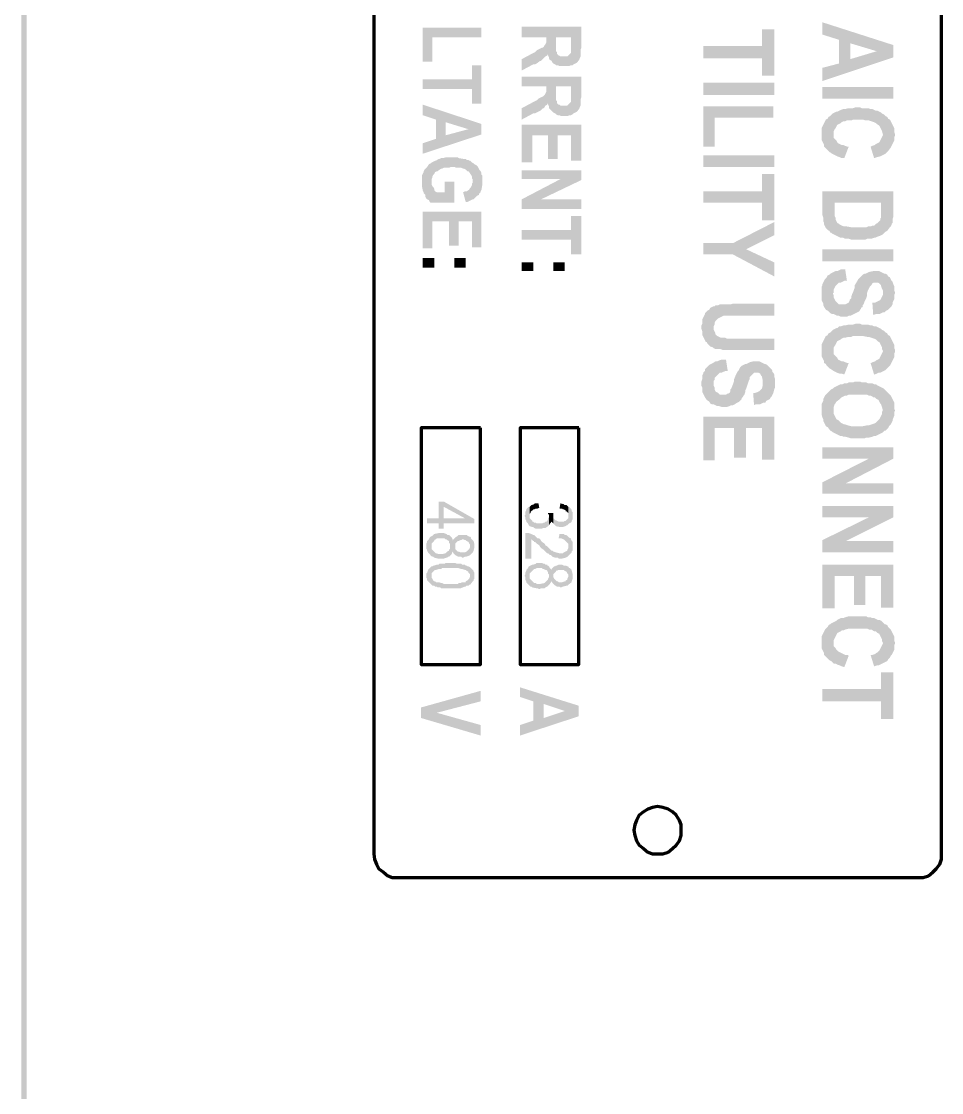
# Model space of a CAD drawing. Header units: inches. Extents: x -186 to 186, y -282 to 282.
# Drawn here: x -186.11 to -147.22, y -152.61 to -107.33 of the extents above; entities that cross this region are included whole.
import ezdxf

# ---------------------------------------------------------------- set-up
doc = ezdxf.new("R2010")
doc.units = ezdxf.units.IN
doc.header["$MEASUREMENT"] = 0
doc.layers.add('H', color=7, linetype='CONTINUOUS', lineweight=100)
doc.layers.add('P', color=250, linetype='CONTINUOUS', lineweight=100)

msp = doc.modelspace()

# ---------------------------------------------------------------- hatches: boundary and pattern name
at = {"layer": 'H', "linetype": 'Continuous'}
for points in [[(-185.889, 281.889), (-186.111, 282.111), (-185.889, -281.889)], [(-186.111, 282.111), (-185.889, -281.889), (-186.111, -282.111)], [(-166.667, -108), (-166.667, -107.593), (-169.148, -107.593), (-169.148, -109.037), (-168.741, -109.037), (-168.741, -108)], [(-162.444, -108.444), (-162.444, -107.556), (-164.963, -107.556), (-164.963, -108), (-163.926, -108), (-163.926, -108.074), (-163.889, -108.778), (-163.852, -108.704), (-163.852, -108.778), (-163.815, -108.852), (-163.815, -108.889), (-163.778, -108.963), (-163.704, -109), (-163.667, -109.074), (-163.63, -109.111), (-163.556, -109.148), (-163.519, -108), (-162.889, -108), (-162.889, -109.185), (-162.815, -109.185), (-162.778, -109.148), (-162.704, -109.111), (-162.63, -109.074), (-162.519, -108.926), (-162.519, -108.889), (-162.481, -108.815), (-162.481, -108.704), (-162.481, -108.519)], [(-154.296, -109.63), (-154.296, -107.667), (-154.815, -107.667), (-154.815, -108.37), (-157.296, -108.37), (-157.296, -108.889), (-154.815, -108.889), (-154.815, -109.63)], [(-149.259, -108.852), (-149.259, -108.333), (-152.259, -107.37), (-152.259, -107.889), (-151.556, -108.111), (-151.556, -109.111), (-151.074, -108.259), (-149.963, -108.593)], [(-163.889, -108.778), (-163.926, -108.074), (-163.926, -108.148), (-163.926, -108.222), (-163.963, -108.296), (-164, -108.333), (-164.037, -108.407), (-164.074, -108.444), (-164.111, -108.444), (-164.185, -108.481), (-164.259, -108.519), (-164.333, -108.556), (-164.407, -108.63), (-164.963, -108.926), (-164.963, -109.407), (-164.481, -109.148), (-164.407, -109.148), (-164.333, -109.111), (-164.185, -109), (-164.148, -109), (-164.111, -108.963), (-164.074, -108.926), (-164.037, -108.889), (-164, -108.852), (-163.963, -108.815)], [(-162.889, -109.185), (-162.889, -108.296), (-162.889, -108.481), (-162.889, -108.556), (-162.889, -108.63), (-162.889, -108.667), (-162.963, -108.741), (-163, -108.778), (-163.037, -108.815), (-163.111, -108.815), (-163.185, -108.815), (-163.259, -108.815), (-163.333, -108.815), (-163.37, -108.778), (-163.407, -108.778), (-163.481, -108.704), (-163.481, -108.667), (-163.481, -108.63), (-163.519, -108.593), (-163.519, -108.481), (-163.519, -108.37), (-163.519, -108), (-163.556, -109.148), (-163.519, -109.185), (-163.444, -109.185), (-163.37, -109.222), (-163.296, -109.222), (-163, -109.222), (-162.963, -109.222)], [(-149.259, -108.852), (-149.963, -108.593), (-151.074, -108.926), (-151.074, -108.259), (-151.556, -109.111), (-152.259, -109.296), (-152.259, -109.852)], [(-166.667, -110.815), (-166.667, -109.185), (-167.074, -109.185), (-167.074, -109.778), (-169.148, -109.778), (-169.148, -110.185), (-167.074, -110.185), (-167.074, -110.815)], [(-162.444, -110.519), (-162.444, -109.667), (-164.963, -109.667), (-164.963, -110.074), (-163.926, -110.074), (-163.926, -110.148), (-163.889, -110.852), (-163.852, -110.778), (-163.852, -110.852), (-163.815, -110.926), (-163.815, -111), (-163.704, -111.111), (-163.667, -111.148), (-163.63, -111.185), (-163.556, -111.222), (-163.519, -110.074), (-162.889, -110.074), (-162.889, -111.296), (-162.815, -111.259), (-162.778, -111.222), (-162.704, -111.185), (-162.63, -111.148), (-162.519, -111), (-162.519, -110.963), (-162.481, -110.889), (-162.481, -110.852), (-162.481, -110.778), (-162.481, -110.63)], [(-157.296, -110.444), (-154.296, -110.444), (-154.296, -109.926), (-157.296, -109.926)], [(-163.889, -110.852), (-163.926, -110.148), (-163.926, -110.222), (-163.926, -110.296), (-163.963, -110.37), (-164, -110.444), (-164.037, -110.481), (-164.074, -110.519), (-164.111, -110.519), (-164.185, -110.556), (-164.259, -110.593), (-164.333, -110.667), (-164.407, -110.704), (-164.963, -111), (-164.963, -111.481), (-164.481, -111.222), (-164.407, -111.222), (-164.333, -111.185), (-164.259, -111.148), (-164.185, -111.111), (-164.148, -111.074), (-164.111, -111.037), (-164.074, -111), (-164.037, -111), (-164, -110.963), (-163.963, -110.889)], [(-162.889, -111.296), (-162.889, -110.37), (-162.889, -110.556), (-162.889, -110.63), (-162.889, -110.704), (-162.889, -110.741), (-162.963, -110.815), (-163, -110.852), (-163.037, -110.889), (-163.111, -110.889), (-163.185, -110.889), (-163.259, -110.889), (-163.333, -110.889), (-163.37, -110.852), (-163.407, -110.852), (-163.481, -110.778), (-163.481, -110.741), (-163.481, -110.704), (-163.519, -110.667), (-163.519, -110.556), (-163.519, -110.481), (-163.519, -110.074), (-163.556, -111.222), (-163.519, -111.259), (-163.444, -111.296), (-163.37, -111.296), (-163.296, -111.333), (-163, -111.333), (-162.963, -111.296)], [(-152.259, -110.593), (-149.259, -110.593), (-149.259, -110.111), (-152.259, -110.111)], [(-166.667, -112.111), (-166.667, -111.667), (-169.148, -110.852), (-169.148, -111.296), (-168.593, -111.481), (-168.593, -112.296), (-168.185, -111.593), (-167.222, -111.889)], [(-154.333, -111.407), (-154.333, -110.926), (-157.296, -110.926), (-157.296, -112.63), (-156.815, -112.63), (-156.815, -111.407)], [(-151.148, -112.63), (-151.185, -112.63), (-151.296, -112.593), (-151.37, -112.556), (-151.444, -112.556), (-151.519, -112.519), (-151.593, -112.481), (-151.63, -112.444), (-151.667, -112.37), (-151.704, -112.333), (-151.778, -112.259), (-151.778, -112.185), (-151.778, -112.111), (-151.815, -111.222), (-151.889, -111.296), (-151.926, -111.333), (-152, -111.37), (-152.037, -111.444), (-152.111, -111.481), (-152.148, -111.556), (-152.185, -111.63), (-152.222, -111.704), (-152.259, -111.778), (-152.296, -111.852), (-152.296, -111.926), (-152.296, -112), (-152.296, -112.148), (-152.296, -112.222), (-152.296, -112.333), (-152.259, -112.407), (-152.222, -112.481), (-152.185, -112.556), (-152.185, -112.63), (-152.074, -112.741), (-152, -112.815), (-151.963, -112.852), (-151.889, -112.889), (-151.852, -112.926), (-151.778, -112.963), (-151.704, -113), (-151.63, -113.037), (-151.519, -113.074), (-151.444, -113.111), (-151.333, -113.111)], [(-149.667, -111.259), (-149.741, -111.222), (-149.778, -111.185), (-149.852, -111.148), (-149.926, -111.111), (-150, -111.111), (-150.074, -111.074), (-150.148, -111.037), (-150.222, -111.037), (-150.333, -111), (-150.407, -111), (-150.481, -111), (-150.593, -111), (-150.667, -110.963), (-150.852, -110.963), (-150.963, -111), (-151.037, -111), (-151.148, -111), (-151.296, -111.037), (-151.37, -111.037), (-151.481, -111.074), (-151.556, -111.111), (-151.63, -111.148), (-151.667, -111.148), (-151.741, -111.185), (-151.815, -111.222), (-151.778, -112.111), (-151.778, -112.037), (-151.778, -111.963), (-151.741, -111.889), (-151.704, -111.852), (-151.667, -111.778), (-151.63, -111.704), (-151.556, -111.667), (-151.481, -111.63), (-151.444, -111.593), (-151.37, -111.556), (-151.296, -111.556), (-151.222, -111.519), (-151.148, -111.519), (-151.037, -111.519), (-150.963, -111.481), (-150.556, -111.481), (-150.444, -111.519), (-150.37, -111.519), (-150.296, -111.519), (-150.185, -111.556), (-150.074, -111.593), (-150, -111.63), (-149.963, -111.667), (-149.852, -111.741), (-149.815, -111.815), (-149.778, -111.889), (-149.741, -111.963), (-149.704, -112.111)], [(-149.185, -112.148), (-149.185, -112.111), (-149.222, -112), (-149.222, -111.926), (-149.222, -111.852), (-149.259, -111.778), (-149.296, -111.704), (-149.333, -111.63), (-149.37, -111.556), (-149.407, -111.481), (-149.481, -111.444), (-149.519, -111.37), (-149.593, -111.333), (-149.63, -111.296), (-149.667, -111.259), (-149.704, -112.111), (-149.704, -112.148), (-149.741, -112.222), (-149.778, -112.296), (-149.815, -112.37), (-149.852, -112.444), (-149.926, -112.481), (-150, -112.519), (-150.037, -112.556), (-150.148, -112.593), (-150.222, -112.63), (-150.074, -113.111), (-149.963, -113.074), (-149.815, -113.037), (-149.741, -113), (-149.667, -112.963), (-149.593, -112.926), (-149.519, -112.852), (-149.481, -112.815), (-149.37, -112.667), (-149.333, -112.593), (-149.296, -112.519), (-149.259, -112.444), (-149.222, -112.37), (-149.222, -112.296), (-149.222, -112.222)], [(-166.667, -112.111), (-167.222, -111.889), (-168.185, -112.148), (-168.185, -111.593), (-168.593, -112.296), (-169.148, -112.481), (-169.148, -112.926)], [(-162.444, -113.222), (-162.444, -111.704), (-164.963, -111.704), (-164.963, -113.296), (-164.519, -113.296), (-164.519, -112.148), (-163.852, -112.148), (-163.852, -113.148), (-163.444, -113.148), (-163.444, -112.148), (-162.889, -112.148), (-162.889, -113.222)], [(-167, -113.333), (-167.074, -113.296), (-167.148, -113.222), (-167.185, -113.222), (-167.222, -113.185), (-167.296, -113.185), (-167.333, -113.148), (-167.407, -113.148), (-167.63, -113.111), (-167.667, -113.074), (-167.778, -113.074), (-167.815, -113.074), (-167.963, -113.074), (-168, -113.074), (-168.148, -113.074), (-168.296, -113.111), (-168.37, -113.111), (-168.444, -113.148), (-168.481, -113.148), (-168.593, -113.222), (-168.63, -113.222), (-168.704, -113.259), (-168.778, -113.296), (-168.778, -114.074), (-168.778, -114), (-168.741, -113.926), (-168.741, -113.889), (-168.704, -113.815), (-168.667, -113.778), (-168.63, -113.704), (-168.556, -113.667), (-168.519, -113.667), (-168.481, -113.63), (-168.37, -113.556), (-168.333, -113.556), (-168.259, -113.519), (-168.185, -113.519), (-168.111, -113.519), (-168.037, -113.519), (-167.963, -113.481), (-167.815, -113.481), (-167.741, -113.519), (-167.667, -113.519), (-167.593, -113.519), (-167.519, -113.519), (-167.444, -113.556), (-167.407, -113.556), (-167.333, -113.593), (-167.296, -113.63), (-167.259, -113.667), (-167.222, -113.667), (-167.185, -113.704), (-167.111, -113.815), (-167.074, -113.889), (-167.074, -113.963), (-167.037, -114), (-167.037, -114.111)], [(-157.296, -113.481), (-154.296, -113.481), (-154.296, -113), (-157.296, -113)], [(-167.815, -115), (-167.815, -114.111), (-168.222, -114.111), (-168.222, -114.556), (-168.556, -114.556), (-168.63, -114.519), (-168.667, -114.444), (-168.667, -114.407), (-168.704, -114.333), (-168.741, -114.296), (-168.778, -114.222), (-168.778, -114.148), (-168.778, -113.296), (-168.815, -113.333), (-168.889, -113.37), (-168.963, -113.481), (-169, -113.519), (-169.037, -113.556), (-169.074, -113.593), (-169.111, -113.667), (-169.111, -113.704), (-169.185, -113.852), (-169.185, -113.889), (-169.185, -113.963), (-169.185, -114.222), (-169.185, -114.296), (-169.148, -114.481), (-169.111, -114.556), (-169.111, -114.593), (-169.037, -114.667), (-169.037, -114.741), (-169, -114.815), (-168.963, -114.852), (-168.889, -114.889), (-168.852, -114.963), (-168.815, -115)], [(-166.63, -114.111), (-166.63, -114), (-166.63, -113.926), (-166.63, -113.852), (-166.667, -113.815), (-166.667, -113.741), (-166.704, -113.667), (-166.741, -113.63), (-166.778, -113.556), (-166.815, -113.481), (-166.889, -113.407), (-166.963, -113.37), (-167, -113.333), (-167.037, -114.111), (-167.037, -114.148), (-167.074, -114.185), (-167.074, -114.259), (-167.111, -114.333), (-167.148, -114.37), (-167.185, -114.444), (-167.296, -114.519), (-167.37, -114.519), (-167.444, -114.556), (-167.333, -114.963), (-167.259, -114.963), (-167.111, -114.889), (-167.037, -114.852), (-167, -114.852), (-166.852, -114.704), (-166.778, -114.667), (-166.778, -114.63), (-166.704, -114.556), (-166.704, -114.519), (-166.667, -114.444), (-166.63, -114.222), (-166.63, -114.185)], [(-162.444, -114.037), (-162.444, -113.63), (-164.963, -113.63), (-164.963, -114), (-163.333, -114)], [(-162.444, -114.037), (-163.333, -114), (-164.963, -114.852), (-164.148, -114.852)], [(-154.296, -115.741), (-154.296, -113.778), (-154.815, -113.778), (-154.815, -114.519), (-157.296, -114.519), (-157.296, -115), (-154.815, -115), (-154.815, -115.741)], [(-149.259, -115.407), (-149.259, -114.519), (-152.259, -114.519), (-152.259, -115.519), (-152.222, -115.63), (-152.222, -115.778), (-152.185, -115.852), (-152.185, -115.926), (-152.148, -116), (-152.111, -116.074), (-152.037, -116.148), (-151.963, -116.185), (-151.926, -116.259), (-151.889, -116.259), (-151.852, -116.296), (-151.778, -116.333), (-151.741, -115), (-149.778, -115), (-149.778, -115.222), (-149.704, -116.333), (-149.667, -116.296), (-149.593, -116.222), (-149.519, -116.185), (-149.407, -116.037), (-149.37, -116), (-149.333, -115.926), (-149.333, -115.889), (-149.296, -115.852), (-149.296, -115.778), (-149.296, -115.704), (-149.259, -115.593), (-149.259, -115.519)], [(-162.444, -115.259), (-162.444, -114.852), (-164.148, -114.852), (-164.963, -114.852), (-164.963, -115.259)], [(-149.704, -116.333), (-149.778, -115.222), (-149.778, -115.333), (-149.778, -115.407), (-149.778, -115.519), (-149.778, -115.556), (-149.778, -115.63), (-149.815, -115.667), (-149.815, -115.741), (-149.926, -115.852), (-150, -115.889), (-150.074, -115.963), (-150.148, -115.963), (-150.222, -116), (-150.259, -116), (-150.333, -116), (-150.407, -116.037), (-150.481, -116.037), (-150.556, -116.037), (-150.667, -116.037), (-150.778, -116.037), (-150.889, -116.037), (-151.037, -116.037), (-151.222, -116), (-151.333, -116), (-151.444, -115.963), (-151.519, -115.926), (-151.556, -115.889), (-151.63, -115.852), (-151.667, -115.778), (-151.704, -115.704), (-151.704, -115.63), (-151.741, -115.556), (-151.741, -115.481), (-151.741, -115), (-151.778, -116.333), (-151.704, -116.37), (-151.63, -116.407), (-151.556, -116.444), (-151.481, -116.481), (-151.444, -116.481), (-151.37, -116.481), (-151.296, -116.519), (-151.148, -116.519), (-151.037, -116.556), (-150.963, -116.556), (-150.63, -116.556), (-150.519, -116.556), (-150.444, -116.556), (-150.37, -116.519), (-150.296, -116.519), (-150.185, -116.519), (-150.074, -116.481), (-150.037, -116.481), (-149.963, -116.444), (-149.852, -116.407), (-149.778, -116.37)], [(-166.667, -116.889), (-166.667, -115.37), (-169.148, -115.37), (-169.148, -116.926), (-168.741, -116.926), (-168.741, -115.778), (-168.037, -115.778), (-168.037, -116.815), (-167.63, -116.815), (-167.63, -115.778), (-167.074, -115.778), (-167.074, -116.889)], [(-162.444, -117.185), (-162.444, -115.556), (-162.889, -115.556), (-162.889, -116.148), (-164.963, -116.148), (-164.963, -116.556), (-162.889, -116.556), (-162.889, -117.185)], [(-154.296, -116.37), (-154.296, -115.815), (-156.037, -116.704), (-155.481, -116.963)], [(-154.296, -118.111), (-154.296, -117.519), (-155.481, -116.963), (-156.037, -116.704), (-157.296, -116.704), (-157.296, -117.185), (-156.037, -117.185)], [(-152.259, -117.481), (-149.259, -117.481), (-149.259, -116.963), (-152.259, -116.963)], [(-169.148, -117.741), (-168.667, -117.741), (-168.667, -117.333), (-169.148, -117.333)], [(-167.815, -117.741), (-167.333, -117.741), (-167.333, -117.333), (-167.815, -117.333)], [(-164.963, -117.889), (-164.481, -117.889), (-164.481, -117.519), (-164.963, -117.519)], [(-163.63, -117.889), (-163.148, -117.889), (-163.148, -117.519), (-163.63, -117.519)], [(-149.185, -118.815), (-149.222, -118.704), (-149.222, -118.63), (-149.222, -118.519), (-149.259, -118.444), (-149.296, -118.333), (-149.333, -118.296), (-149.37, -118.222), (-149.407, -118.148), (-149.481, -118.111), (-149.519, -118.037), (-149.593, -118), (-149.63, -118), (-149.704, -117.963), (-149.778, -117.926), (-149.852, -117.889), (-149.963, -117.889), (-150.111, -117.889), (-150.296, -117.926), (-150.37, -117.963), (-150.444, -118), (-150.481, -118), (-150.556, -118.037), (-150.63, -118.111), (-150.741, -118.222), (-150.778, -118.296), (-150.889, -118.481), (-150.889, -118.593), (-150.926, -118.667), (-150.963, -118.778), (-151, -118.852), (-151.037, -118.963), (-151.037, -119.037), (-151.074, -119.074), (-151.111, -119.111), (-151.111, -119.148), (-151.148, -119.222), (-151.222, -119.259), (-151.296, -119.296), (-151.37, -119.296), (-151.556, -119.296), (-151.63, -119.222), (-151.667, -119.185), (-151.704, -119.148), (-151.741, -119.074), (-151.778, -119), (-151.778, -118.926), (-151.815, -118.815), (-151.852, -117.963), (-151.926, -118), (-151.963, -118.037), (-152.037, -118.074), (-152.074, -118.148), (-152.111, -118.185), (-152.148, -118.222), (-152.185, -118.296), (-152.222, -118.37), (-152.259, -118.444), (-152.259, -118.481), (-152.296, -118.556), (-152.296, -118.63), (-152.296, -118.741), (-152.296, -118.926), (-152.296, -119), (-152.296, -119.111), (-152.259, -119.185), (-152.222, -119.259), (-152.222, -119.333), (-152.185, -119.407), (-152.111, -119.519), (-152.037, -119.556), (-152, -119.593), (-151.926, -119.667), (-151.852, -119.704), (-151.778, -119.704), (-151.704, -119.741), (-151.63, -119.778), (-151.556, -119.778), (-151.481, -119.815), (-151.222, -119.815), (-151.148, -119.778), (-151.074, -119.778), (-151, -119.741), (-150.926, -119.704), (-150.778, -119.63), (-150.704, -119.593), (-150.667, -119.519), (-150.63, -119.481), (-150.63, -119.444), (-150.556, -119.407), (-150.556, -119.333), (-150.519, -119.296), (-150.481, -119.185), (-150.444, -119.111), (-150.407, -119.037), (-150.37, -118.926), (-150.37, -118.815), (-150.333, -118.704), (-150.259, -118.556), (-150.222, -118.519), (-150.185, -118.481), (-150.148, -118.407), (-150.074, -118.37), (-150, -118.37), (-149.926, -118.37), (-149.852, -118.407), (-149.778, -118.481), (-149.778, -118.519), (-149.741, -118.63), (-149.704, -118.704), (-149.704, -118.778), (-149.704, -119.63), (-149.63, -119.63), (-149.556, -119.556), (-149.481, -119.519), (-149.444, -119.481), (-149.37, -119.407), (-149.333, -119.37), (-149.296, -119.296), (-149.296, -119.222), (-149.259, -119.148), (-149.222, -119.074), (-149.222, -119), (-149.222, -118.889)], [(-151.222, -118.296), (-151.296, -117.815), (-151.37, -117.815), (-151.481, -117.815), (-151.556, -117.852), (-151.63, -117.889), (-151.704, -117.889), (-151.852, -117.963), (-151.815, -118.815), (-151.778, -118.815), (-151.778, -118.704), (-151.778, -118.667), (-151.741, -118.593), (-151.704, -118.519), (-151.667, -118.481), (-151.63, -118.444), (-151.556, -118.37), (-151.481, -118.37), (-151.407, -118.333), (-151.333, -118.296)], [(-149.704, -119.63), (-149.704, -118.778), (-149.704, -118.889), (-149.778, -119.037), (-149.815, -119.111), (-149.889, -119.148), (-149.963, -119.185), (-150.037, -119.222), (-150.148, -119.222), (-150.111, -119.741), (-150, -119.704), (-149.926, -119.704), (-149.852, -119.704), (-149.778, -119.667)], [(-154.296, -121.222), (-154.296, -120.741), (-156.296, -120.741), (-156.37, -120.704), (-156.444, -120.704), (-156.519, -120.704), (-156.556, -120.704), (-156.63, -120.667), (-156.704, -120.63), (-156.778, -120.556), (-156.778, -120.519), (-156.815, -120.444), (-156.852, -120.37), (-156.852, -119.37), (-156.926, -119.407), (-157, -119.444), (-157.037, -119.519), (-157.111, -119.556), (-157.185, -119.63), (-157.222, -119.667), (-157.222, -119.704), (-157.259, -119.778), (-157.296, -119.852), (-157.333, -119.926), (-157.333, -120), (-157.333, -120.111), (-157.37, -120.185), (-157.37, -120.333), (-157.333, -120.444), (-157.333, -120.519), (-157.333, -120.593), (-157.296, -120.667), (-157.259, -120.741), (-157.222, -120.815), (-157.185, -120.889), (-157.148, -120.889), (-157.111, -120.963), (-157.037, -121.037), (-157, -121.074), (-156.889, -121.111), (-156.852, -121.148), (-156.778, -121.185), (-156.741, -121.185), (-156.667, -121.185), (-156.63, -121.185), (-156.556, -121.185), (-156.481, -121.222), (-156.37, -121.222), (-156.296, -121.222), (-155.889, -121.222)], [(-154.296, -119.778), (-154.296, -119.259), (-156.037, -119.259), (-156.148, -119.296), (-156.333, -119.296), (-156.444, -119.296), (-156.519, -119.296), (-156.593, -119.296), (-156.667, -119.333), (-156.741, -119.333), (-156.778, -119.333), (-156.815, -119.37), (-156.852, -119.37), (-156.852, -120.259), (-156.852, -120.222), (-156.815, -120.148), (-156.815, -120.074), (-156.778, -120), (-156.741, -119.963), (-156.704, -119.926), (-156.667, -119.889), (-156.593, -119.852), (-156.519, -119.815), (-156.444, -119.778), (-156.37, -119.778), (-155.926, -119.778)], [(-151.148, -121.778), (-151.185, -121.778), (-151.296, -121.741), (-151.37, -121.704), (-151.444, -121.704), (-151.593, -121.63), (-151.63, -121.556), (-151.667, -121.519), (-151.704, -121.481), (-151.778, -121.407), (-151.778, -121.333), (-151.778, -121.222), (-151.815, -120.37), (-151.889, -120.444), (-151.926, -120.481), (-152, -120.519), (-152.037, -120.593), (-152.111, -120.63), (-152.148, -120.704), (-152.185, -120.778), (-152.222, -120.852), (-152.259, -120.926), (-152.296, -121), (-152.296, -121.148), (-152.296, -121.296), (-152.296, -121.37), (-152.296, -121.481), (-152.259, -121.556), (-152.222, -121.63), (-152.185, -121.704), (-152.185, -121.778), (-152.111, -121.815), (-152.074, -121.889), (-152, -121.963), (-151.963, -122), (-151.889, -122.037), (-151.778, -122.111), (-151.704, -122.148), (-151.63, -122.185), (-151.519, -122.222), (-151.444, -122.222), (-151.333, -122.259)], [(-149.667, -120.407), (-149.741, -120.37), (-149.778, -120.333), (-149.852, -120.296), (-149.926, -120.259), (-150, -120.222), (-150.074, -120.222), (-150.148, -120.185), (-150.222, -120.185), (-150.333, -120.148), (-150.407, -120.148), (-150.481, -120.148), (-150.593, -120.148), (-150.667, -120.111), (-150.852, -120.111), (-150.963, -120.148), (-151.037, -120.148), (-151.148, -120.148), (-151.296, -120.185), (-151.37, -120.185), (-151.481, -120.222), (-151.556, -120.222), (-151.63, -120.296), (-151.667, -120.296), (-151.741, -120.333), (-151.815, -120.37), (-151.778, -121.222), (-151.778, -121.185), (-151.778, -121.111), (-151.704, -121), (-151.667, -120.926), (-151.63, -120.852), (-151.556, -120.815), (-151.481, -120.778), (-151.444, -120.741), (-151.37, -120.704), (-151.296, -120.704), (-151.148, -120.667), (-151.037, -120.667), (-150.963, -120.63), (-150.556, -120.63), (-150.37, -120.667), (-150.296, -120.667), (-150.185, -120.704), (-150.074, -120.741), (-150, -120.778), (-149.963, -120.815), (-149.926, -120.852), (-149.852, -120.889), (-149.815, -120.963), (-149.778, -121.037), (-149.741, -121.111), (-149.741, -121.185), (-149.704, -121.259)], [(-149.185, -121.296), (-149.185, -121.222), (-149.222, -121.148), (-149.222, -121.074), (-149.222, -121), (-149.259, -120.926), (-149.296, -120.852), (-149.333, -120.778), (-149.37, -120.704), (-149.407, -120.63), (-149.481, -120.593), (-149.519, -120.519), (-149.593, -120.481), (-149.63, -120.444), (-149.667, -120.407), (-149.704, -121.259), (-149.704, -121.296), (-149.741, -121.37), (-149.778, -121.444), (-149.815, -121.519), (-149.852, -121.593), (-149.926, -121.63), (-150, -121.667), (-150.037, -121.704), (-150.148, -121.741), (-150.222, -121.778), (-150.074, -122.259), (-149.963, -122.222), (-149.889, -122.185), (-149.815, -122.185), (-149.741, -122.148), (-149.667, -122.111), (-149.593, -122.074), (-149.519, -122), (-149.481, -121.963), (-149.407, -121.889), (-149.37, -121.815), (-149.333, -121.741), (-149.296, -121.667), (-149.259, -121.593), (-149.222, -121.519), (-149.222, -121.444), (-149.222, -121.37)], [(-154.259, -122.63), (-154.259, -122.519), (-154.259, -122.444), (-154.296, -122.333), (-154.296, -122.259), (-154.333, -122.185), (-154.37, -122.148), (-154.37, -122.111), (-154.407, -122.037), (-154.481, -121.963), (-154.519, -121.926), (-154.593, -121.852), (-154.667, -121.815), (-154.704, -121.815), (-154.778, -121.778), (-154.852, -121.741), (-154.926, -121.704), (-155, -121.704), (-155.185, -121.704), (-155.333, -121.741), (-155.407, -121.778), (-155.481, -121.815), (-155.519, -121.815), (-155.593, -121.852), (-155.667, -121.889), (-155.741, -121.963), (-155.778, -122.037), (-155.815, -122.111), (-155.852, -122.148), (-155.889, -122.222), (-155.926, -122.296), (-156, -122.481), (-156, -122.556), (-156.037, -122.667), (-156.111, -122.852), (-156.148, -122.889), (-156.148, -122.926), (-156.148, -122.963), (-156.185, -123.037), (-156.259, -123.074), (-156.296, -123.074), (-156.333, -123.111), (-156.444, -123.111), (-156.593, -123.111), (-156.667, -123.037), (-156.741, -123), (-156.778, -122.963), (-156.815, -122.889), (-156.815, -122.815), (-156.852, -122.741), (-156.852, -122.63), (-156.889, -121.778), (-156.963, -121.815), (-157.037, -121.852), (-157.074, -121.889), (-157.148, -121.963), (-157.222, -122.037), (-157.222, -122.111), (-157.296, -122.185), (-157.296, -122.222), (-157.333, -122.296), (-157.333, -122.37), (-157.333, -122.444), (-157.37, -122.556), (-157.37, -122.741), (-157.333, -122.815), (-157.333, -122.889), (-157.333, -123), (-157.296, -123.074), (-157.259, -123.148), (-157.222, -123.222), (-157.148, -123.333), (-157.037, -123.407), (-157, -123.481), (-156.926, -123.519), (-156.852, -123.519), (-156.778, -123.556), (-156.704, -123.593), (-156.63, -123.593), (-156.519, -123.63), (-156.296, -123.63), (-156.185, -123.593), (-156.111, -123.556), (-156.037, -123.556), (-155.963, -123.519), (-155.852, -123.444), (-155.778, -123.407), (-155.704, -123.333), (-155.667, -123.296), (-155.667, -123.259), (-155.63, -123.222), (-155.593, -123.148), (-155.556, -123.111), (-155.519, -123), (-155.519, -122.926), (-155.481, -122.852), (-155.407, -122.63), (-155.37, -122.519), (-155.333, -122.444), (-155.333, -122.37), (-155.296, -122.333), (-155.259, -122.296), (-155.185, -122.222), (-155.148, -122.185), (-155.037, -122.185), (-154.963, -122.185), (-154.889, -122.222), (-154.852, -122.296), (-154.815, -122.333), (-154.778, -122.519), (-154.778, -122.593), (-154.741, -123.444), (-154.667, -123.444), (-154.63, -123.37), (-154.556, -123.333), (-154.481, -123.296), (-154.444, -123.222), (-154.407, -123.185), (-154.37, -123.111), (-154.333, -123.037), (-154.296, -122.889), (-154.259, -122.815), (-154.259, -122.704)], [(-156.259, -122.111), (-156.333, -121.63), (-156.444, -121.63), (-156.519, -121.63), (-156.63, -121.667), (-156.704, -121.704), (-156.778, -121.704), (-156.889, -121.778), (-156.852, -122.63), (-156.852, -122.519), (-156.815, -122.481), (-156.815, -122.407), (-156.704, -122.296), (-156.667, -122.259), (-156.593, -122.185), (-156.519, -122.185), (-156.37, -122.111)], [(-154.741, -123.444), (-154.778, -122.593), (-154.778, -122.704), (-154.815, -122.852), (-154.852, -122.889), (-154.889, -122.926), (-154.926, -122.963), (-155, -123), (-155.111, -123.037), (-155.185, -123.037), (-155.148, -123.556), (-155.074, -123.519), (-154.963, -123.519), (-154.889, -123.519), (-154.815, -123.481)], [(-149.185, -123.778), (-149.222, -123.704), (-149.222, -123.593), (-149.222, -123.519), (-149.222, -123.444), (-149.296, -123.296), (-149.333, -123.222), (-149.37, -123.148), (-149.444, -123.074), (-149.593, -122.926), (-149.667, -122.852), (-149.741, -122.815), (-149.963, -122.704), (-150, -122.667), (-150.074, -122.667), (-150.148, -122.63), (-150.333, -122.63), (-150.407, -122.593), (-150.481, -122.593), (-150.593, -122.593), (-150.667, -122.556), (-150.889, -122.556), (-150.963, -122.593), (-151.074, -122.593), (-151.148, -122.593), (-151.222, -122.63), (-151.333, -122.63), (-151.407, -122.667), (-151.481, -122.667), (-151.556, -122.704), (-151.63, -122.741), (-151.704, -122.778), (-151.778, -122.815), (-151.815, -122.852), (-151.889, -122.889), (-151.926, -122.926), (-151.963, -122.963), (-152.037, -123.037), (-152.074, -123.074), (-152.148, -123.148), (-152.185, -123.222), (-152.222, -123.296), (-152.222, -123.37), (-152.259, -123.444), (-152.296, -123.519), (-152.296, -123.593), (-152.296, -123.667), (-152.296, -123.815), (-152.296, -123.926), (-152.259, -124.074), (-152.222, -124.148), (-152.222, -124.222), (-152.185, -124.296), (-152.148, -124.37), (-152.111, -124.444), (-152.037, -124.481), (-151.926, -124.63), (-151.852, -124.667), (-151.815, -124.704), (-151.778, -123.778), (-151.778, -123.667), (-151.778, -123.63), (-151.741, -123.519), (-151.704, -123.481), (-151.667, -123.407), (-151.519, -123.296), (-151.481, -123.259), (-151.444, -123.222), (-151.37, -123.185), (-151.296, -123.148), (-151.222, -123.148), (-151.148, -123.111), (-151.037, -123.111), (-150.963, -123.111), (-150.556, -123.111), (-150.481, -123.111), (-150.37, -123.111), (-150.296, -123.148), (-150.222, -123.148), (-150.148, -123.185), (-150.111, -123.222), (-150.037, -123.222), (-149.963, -123.296), (-149.889, -123.333), (-149.852, -123.407), (-149.815, -123.481), (-149.778, -123.519), (-149.741, -123.63), (-149.704, -123.778), (-149.667, -124.667), (-149.63, -124.63), (-149.593, -124.63), (-149.519, -124.556), (-149.481, -124.519), (-149.444, -124.444), (-149.37, -124.37), (-149.333, -124.296), (-149.296, -124.222), (-149.296, -124.185), (-149.222, -124), (-149.222, -123.926), (-149.222, -123.852)], [(-154.296, -125.852), (-154.296, -124.037), (-157.296, -124.037), (-157.296, -125.889), (-156.815, -125.889), (-156.815, -124.519), (-156, -124.519), (-156, -125.778), (-155.481, -125.778), (-155.481, -124.519), (-154.815, -124.519), (-154.815, -125.852)], [(-149.667, -124.667), (-149.704, -123.778), (-149.741, -123.852), (-149.741, -123.926), (-149.778, -124), (-149.815, -124.074), (-149.852, -124.148), (-149.889, -124.185), (-149.963, -124.259), (-150, -124.296), (-150.074, -124.333), (-150.185, -124.37), (-150.296, -124.407), (-150.37, -124.407), (-150.556, -124.444), (-150.63, -124.444), (-150.741, -124.444), (-150.852, -124.444), (-150.963, -124.444), (-151.037, -124.444), (-151.185, -124.407), (-151.296, -124.37), (-151.333, -124.37), (-151.407, -124.333), (-151.481, -124.296), (-151.519, -124.259), (-151.593, -124.185), (-151.667, -124.148), (-151.704, -124.074), (-151.741, -124), (-151.778, -123.926), (-151.778, -123.852), (-151.778, -123.778), (-151.815, -124.704), (-151.741, -124.741), (-151.667, -124.778), (-151.593, -124.815), (-151.519, -124.852), (-151.444, -124.852), (-151.37, -124.889), (-151.296, -124.889), (-151.148, -124.926), (-151.037, -124.963), (-150.963, -124.963), (-150.556, -124.963), (-150.481, -124.963), (-150.407, -124.926), (-150.296, -124.926), (-150.148, -124.889), (-150.074, -124.852), (-150, -124.852), (-149.852, -124.778), (-149.704, -124.704)], [(-149.259, -125.815), (-149.259, -125.333), (-152.259, -125.333), (-152.259, -125.815), (-150.296, -125.815)], [(-149.259, -125.815), (-150.296, -125.815), (-152.259, -126.815), (-151.259, -126.852)], [(-149.259, -127.296), (-149.259, -126.852), (-151.259, -126.852), (-152.259, -126.815), (-152.259, -127.296)], [(-166.963, -128.556), (-166.963, -128.37), (-168.259, -127.63), (-168.481, -127.63), (-168.481, -128.333), (-168.963, -128.333), (-168.963, -128.556), (-168.481, -128.556), (-168.481, -128.778), (-168.259, -128.778), (-168.259, -127.852), (-167.37, -128.333)], [(-166.963, -128.556), (-167.37, -128.333), (-168.259, -128.333), (-168.259, -127.852), (-168.259, -128.556)], [(-163.815, -128.63), (-163.815, -128.222), (-163.815, -128.296), (-163.852, -128.333), (-163.852, -128.37), (-163.889, -128.444), (-163.926, -128.481), (-163.963, -128.481), (-164, -128.519), (-164.037, -128.519), (-164.111, -128.556), (-164.148, -128.556), (-164.259, -128.556), (-164.333, -128.556), (-164.37, -128.519), (-164.444, -128.519), (-164.481, -128.481), (-164.519, -128.481), (-164.519, -128.444), (-164.556, -128.407), (-164.593, -128.37), (-164.63, -128.333), (-164.63, -128.296), (-164.63, -128.222), (-164.63, -127.852), (-164.667, -127.852), (-164.704, -127.889), (-164.741, -127.926), (-164.778, -127.963), (-164.778, -128), (-164.815, -128.074), (-164.815, -128.111), (-164.815, -128.185), (-164.852, -128.222), (-164.815, -128.296), (-164.815, -128.333), (-164.815, -128.37), (-164.778, -128.444), (-164.778, -128.481), (-164.741, -128.519), (-164.704, -128.556), (-164.667, -128.63), (-164.63, -128.667), (-164.519, -128.704), (-164.481, -128.704), (-164.444, -128.741), (-164.37, -128.778), (-164.333, -128.778), (-164.148, -128.778), (-164.037, -128.741), (-163.963, -128.741), (-163.852, -128.667)], [(-164.222, -127.889), (-164.259, -127.704), (-164.296, -127.704), (-164.333, -127.704), (-164.407, -127.704), (-164.444, -127.741), (-164.556, -127.778), (-164.63, -127.852), (-164.63, -128.222), (-164.63, -128.148), (-164.593, -128.111), (-164.593, -128.074), (-164.556, -128.037), (-164.481, -127.963), (-164.444, -127.963), (-164.37, -127.926), (-164.296, -127.926)], [(-163.63, -128.111), (-163.852, -128.111), (-163.852, -128.148), (-163.815, -128.185), (-163.815, -128.222), (-163.815, -128.63), (-163.778, -128.556), (-163.741, -128.519), (-163.704, -128.481), (-163.667, -128.519), (-163.63, -128.556), (-163.63, -128.148)], [(-162.815, -128.222), (-162.815, -128.148), (-162.815, -128.074), (-162.852, -128.037), (-162.852, -128), (-162.889, -127.926), (-162.926, -127.889), (-162.963, -127.852), (-163, -127.852), (-163, -128.296), (-163, -128.333), (-163.037, -128.37), (-163.074, -128.407), (-163.111, -128.444), (-163.148, -128.444), (-163.185, -128.481), (-163.259, -128.481), (-163.296, -128.481), (-163.37, -128.481), (-163.407, -128.481), (-163.481, -128.444), (-163.556, -128.407), (-163.593, -128.37), (-163.63, -128.333), (-163.63, -128.222), (-163.63, -128.148), (-163.63, -128.556), (-163.593, -128.593), (-163.556, -128.63), (-163.519, -128.667), (-163.37, -128.704), (-163.222, -128.704), (-163.111, -128.667), (-163.074, -128.63), (-163.037, -128.63), (-163, -128.593), (-162.963, -128.556), (-162.889, -128.519), (-162.852, -128.481), (-162.852, -128.444), (-162.815, -128.37), (-162.815, -128.333), (-162.815, -128.296)], [(-163, -127.852), (-163.037, -127.815), (-163.074, -127.778), (-163.148, -127.778), (-163.185, -127.741), (-163.333, -127.704), (-163.37, -127.926), (-163.333, -127.926), (-163.259, -127.926), (-163.222, -127.963), (-163.185, -127.963), (-163.111, -128), (-163.111, -128.037), (-163.074, -128.037), (-163.037, -128.074), (-163, -128.111), (-163, -128.185), (-163, -128.222)], [(-149.259, -128.296), (-149.259, -127.815), (-152.259, -127.815), (-152.259, -128.296), (-150.296, -128.296)], [(-149.259, -128.296), (-150.296, -128.296), (-152.259, -129.259), (-151.259, -129.296)], [(-167.963, -129.111), (-168, -129.074), (-168.037, -129.037), (-168.074, -129.037), (-168.111, -129.037), (-168.148, -129), (-168.259, -128.963), (-168.481, -128.963), (-168.667, -129), (-168.704, -129.037), (-168.741, -129.074), (-168.815, -129.111), (-168.852, -129.148), (-168.889, -129.222), (-168.926, -129.259), (-168.963, -129.296), (-168.963, -129.333), (-169, -129.407), (-169, -129.444), (-169, -129.519), (-169, -129.556), (-169, -129.63), (-168.963, -129.667), (-168.963, -129.704), (-168.926, -129.778), (-168.889, -129.815), (-168.852, -129.852), (-168.815, -129.889), (-168.815, -129.926), (-168.778, -129.519), (-168.778, -129.444), (-168.778, -129.407), (-168.741, -129.37), (-168.704, -129.333), (-168.667, -129.296), (-168.667, -129.259), (-168.593, -129.222), (-168.556, -129.185), (-168.519, -129.185), (-168.444, -129.185), (-168.333, -129.185), (-168.296, -129.185), (-168.222, -129.185), (-168.185, -129.222), (-168.148, -129.222), (-168.111, -129.259), (-168.037, -129.296), (-168.037, -129.37), (-168, -129.407), (-168, -129.444), (-168, -129.519)], [(-167.148, -129.111), (-167.185, -129.111), (-167.259, -129.074), (-167.296, -129.037), (-167.37, -129.037), (-167.407, -129.037), (-167.556, -129.037), (-167.63, -129.037), (-167.667, -129.074), (-167.704, -129.111), (-167.741, -129.111), (-167.778, -129.148), (-167.815, -129.185), (-167.852, -129.222), (-167.889, -129.296), (-167.889, -129.259), (-167.889, -129.222), (-167.926, -129.148), (-167.963, -129.111), (-168, -129.519), (-168, -129.556), (-168, -129.63), (-168.037, -129.667), (-168.037, -129.704), (-168.111, -129.741), (-168.185, -129.815), (-168.333, -129.852), (-168.444, -129.852), (-168.593, -129.815), (-168.63, -129.778), (-168.667, -129.741), (-168.704, -129.704), (-168.741, -129.667), (-168.778, -129.63), (-168.778, -129.556), (-168.778, -129.519), (-168.815, -129.926), (-168.704, -129.963), (-168.667, -130), (-168.519, -130.037), (-168.444, -130.037), (-168.37, -130.037), (-168.333, -130.037), (-168.259, -130.037), (-168.148, -130), (-168.111, -130), (-168.074, -129.963), (-168.037, -129.963), (-168, -129.926), (-167.963, -129.889), (-167.926, -129.852), (-167.889, -129.741), (-167.852, -129.815), (-167.815, -129.852), (-167.778, -129.519), (-167.778, -129.444), (-167.778, -129.407), (-167.741, -129.37), (-167.704, -129.333), (-167.667, -129.296), (-167.63, -129.296), (-167.556, -129.259), (-167.519, -129.259), (-167.481, -129.222), (-167.444, -129.222), (-167.37, -129.259), (-167.333, -129.259), (-167.296, -129.296), (-167.222, -129.333), (-167.185, -129.407), (-167.148, -129.444), (-167.148, -129.519)], [(-162.963, -129.889), (-163, -129.519), (-163, -129.556), (-163, -129.593), (-163.037, -129.667), (-163.037, -129.704), (-163.111, -129.741), (-163.185, -129.778), (-163.222, -129.815), (-163.296, -129.815), (-163.333, -129.815), (-163.37, -129.815), (-163.519, -129.778), (-163.63, -129.741), (-163.667, -129.704), (-163.704, -129.704), (-163.741, -129.667), (-163.815, -129.593), (-163.852, -129.556), (-163.889, -129.519), (-163.963, -129.481), (-164, -129.407), (-164.111, -129.333), (-164.148, -129.296), (-164.185, -129.222), (-164.222, -129.185), (-164.296, -129.185), (-164.333, -129.148), (-164.37, -129.111), (-164.444, -129.037), (-164.481, -129.037), (-164.556, -129), (-164.667, -128.963), (-164.704, -128.963), (-164.741, -128.963), (-164.815, -128.963), (-164.815, -130.037), (-164.556, -130.037), (-164.556, -129.222), (-164.481, -129.296), (-164.444, -129.296), (-164.444, -129.333), (-164.407, -129.333), (-164.37, -129.37), (-164.333, -129.407), (-164.222, -129.481), (-164.185, -129.556), (-164.148, -129.593), (-164.037, -129.667), (-164, -129.704), (-163.889, -129.815), (-163.852, -129.815), (-163.815, -129.852), (-163.778, -129.889), (-163.741, -129.889), (-163.704, -129.926), (-163.667, -129.963), (-163.556, -130), (-163.519, -130), (-163.444, -130), (-163.407, -130.037), (-163.259, -130.037), (-163.111, -130), (-163.037, -129.963), (-163, -129.926)], [(-162.815, -129.519), (-162.815, -129.444), (-162.815, -129.333), (-162.852, -129.296), (-162.889, -129.222), (-162.889, -129.185), (-162.963, -129.148), (-163, -129.111), (-163.037, -129.074), (-163.111, -129.037), (-163.148, -129.037), (-163.185, -129), (-163.259, -129), (-163.296, -129), (-163.37, -129), (-163.407, -129.185), (-163.333, -129.185), (-163.296, -129.185), (-163.222, -129.222), (-163.185, -129.222), (-163.111, -129.296), (-163.074, -129.333), (-163, -129.407), (-163, -129.444), (-163, -129.519), (-162.963, -129.889), (-162.926, -129.852), (-162.889, -129.815), (-162.852, -129.778), (-162.852, -129.741), (-162.815, -129.704), (-162.815, -129.593)], [(-166.963, -129.519), (-166.963, -129.444), (-167, -129.296), (-167.037, -129.259), (-167.074, -129.222), (-167.111, -129.185), (-167.111, -129.148), (-167.148, -129.111), (-167.148, -129.556), (-167.185, -129.63), (-167.222, -129.667), (-167.259, -129.704), (-167.296, -129.741), (-167.37, -129.778), (-167.407, -129.778), (-167.556, -129.778), (-167.63, -129.741), (-167.667, -129.741), (-167.704, -129.704), (-167.741, -129.667), (-167.778, -129.63), (-167.778, -129.556), (-167.778, -129.519), (-167.815, -129.852), (-167.778, -129.889), (-167.704, -129.926), (-167.667, -129.963), (-167.593, -129.963), (-167.519, -129.963), (-167.481, -130), (-167.444, -130), (-167.37, -129.963), (-167.333, -129.963), (-167.222, -129.926), (-167.148, -129.889), (-167.111, -129.852), (-167.037, -129.778), (-167, -129.704), (-166.963, -129.556)], [(-149.259, -129.778), (-149.259, -129.296), (-151.259, -129.296), (-152.259, -129.259), (-152.259, -129.778)], [(-166.963, -130.778), (-166.963, -130.704), (-166.963, -130.63), (-167, -130.593), (-167, -130.556), (-167.037, -130.519), (-167.074, -130.481), (-167.111, -130.444), (-167.148, -130.407), (-167.222, -130.37), (-167.259, -130.37), (-167.296, -130.333), (-167.333, -130.333), (-167.37, -130.296), (-167.444, -130.296), (-167.481, -130.296), (-167.519, -130.259), (-167.593, -130.259), (-167.667, -130.259), (-167.704, -130.259), (-167.778, -130.222), (-168.185, -130.222), (-168.222, -130.259), (-168.296, -130.259), (-168.37, -130.259), (-168.444, -130.259), (-168.481, -130.296), (-168.519, -130.296), (-168.556, -130.296), (-168.667, -130.333), (-168.704, -130.333), (-168.741, -130.37), (-168.778, -130.37), (-168.815, -130.407), (-168.778, -130.778), (-168.778, -130.741), (-168.778, -130.667), (-168.667, -130.556), (-168.63, -130.519), (-168.593, -130.519), (-168.481, -130.481), (-168.444, -130.481), (-168.37, -130.481), (-168.333, -130.444), (-168.185, -130.444), (-168.148, -130.444), (-167.815, -130.444), (-167.778, -130.444), (-167.63, -130.444), (-167.519, -130.481), (-167.481, -130.481), (-167.37, -130.519), (-167.333, -130.519), (-167.296, -130.556), (-167.222, -130.593), (-167.222, -130.63), (-167.185, -130.667), (-167.148, -130.704), (-167.148, -130.778), (-167.148, -131.148), (-167.037, -131), (-167, -130.963), (-167, -130.926), (-166.963, -130.889), (-166.963, -130.815)], [(-163.815, -130.37), (-163.852, -130.333), (-163.889, -130.333), (-163.889, -130.296), (-163.963, -130.296), (-164, -130.259), (-164.037, -130.259), (-164.111, -130.222), (-164.333, -130.222), (-164.37, -130.259), (-164.481, -130.296), (-164.519, -130.296), (-164.593, -130.333), (-164.667, -130.37), (-164.704, -130.444), (-164.741, -130.481), (-164.778, -130.519), (-164.778, -130.556), (-164.815, -130.63), (-164.815, -130.667), (-164.815, -130.704), (-164.852, -130.778), (-164.815, -130.815), (-164.815, -130.889), (-164.815, -130.926), (-164.778, -131), (-164.778, -131.037), (-164.741, -131.074), (-164.704, -131.111), (-164.667, -131.148), (-164.63, -131.185), (-164.63, -130.778), (-164.63, -130.704), (-164.63, -130.667), (-164.593, -130.63), (-164.556, -130.593), (-164.519, -130.556), (-164.481, -130.519), (-164.444, -130.481), (-164.407, -130.481), (-164.333, -130.444), (-164.296, -130.444), (-164.185, -130.444), (-164.111, -130.444), (-164.074, -130.481), (-164.037, -130.481), (-163.963, -130.519), (-163.926, -130.519), (-163.889, -130.556), (-163.852, -130.63), (-163.852, -130.667), (-163.815, -130.704), (-163.815, -130.778)], [(-163, -130.37), (-163.037, -130.37), (-163.111, -130.333), (-163.148, -130.333), (-163.185, -130.333), (-163.259, -130.296), (-163.407, -130.296), (-163.481, -130.333), (-163.519, -130.333), (-163.556, -130.37), (-163.593, -130.37), (-163.63, -130.407), (-163.667, -130.444), (-163.704, -130.481), (-163.704, -130.556), (-163.704, -130.519), (-163.741, -130.481), (-163.778, -130.444), (-163.815, -130.37), (-163.815, -130.778), (-163.815, -130.815), (-163.852, -130.889), (-163.852, -130.926), (-163.889, -130.963), (-163.926, -131), (-163.963, -131.037), (-164, -131.074), (-164.185, -131.111), (-164.296, -131.111), (-164.333, -131.111), (-164.37, -131.074), (-164.444, -131.074), (-164.519, -131), (-164.556, -130.963), (-164.593, -130.926), (-164.63, -130.889), (-164.63, -130.815), (-164.63, -130.778), (-164.63, -131.185), (-164.593, -131.222), (-164.556, -131.222), (-164.519, -131.259), (-164.333, -131.296), (-164.296, -131.296), (-164.222, -131.333), (-164.148, -131.296), (-164.111, -131.296), (-164.037, -131.296), (-164, -131.296), (-163.963, -131.259), (-163.889, -131.222), (-163.852, -131.185), (-163.815, -131.148), (-163.778, -131.111), (-163.704, -131), (-163.667, -131.074), (-163.63, -131.111), (-163.63, -130.778), (-163.63, -130.704), (-163.593, -130.667), (-163.556, -130.63), (-163.519, -130.593), (-163.519, -130.556), (-163.481, -130.556), (-163.407, -130.519), (-163.37, -130.519), (-163.296, -130.519), (-163.222, -130.519), (-163.185, -130.519), (-163.148, -130.556), (-163.074, -130.593), (-163.037, -130.667), (-163, -130.704), (-163, -130.778)], [(-162.815, -130.778), (-162.815, -130.704), (-162.852, -130.556), (-162.852, -130.519), (-162.889, -130.481), (-162.926, -130.444), (-162.963, -130.444), (-163, -130.37), (-163, -130.815), (-163.037, -130.889), (-163.037, -130.926), (-163.111, -130.963), (-163.111, -131), (-163.148, -131), (-163.259, -131.037), (-163.407, -131.037), (-163.444, -131), (-163.481, -131), (-163.519, -130.963), (-163.556, -130.926), (-163.593, -130.889), (-163.63, -130.815), (-163.63, -130.778), (-163.63, -131.111), (-163.593, -131.148), (-163.556, -131.185), (-163.519, -131.185), (-163.481, -131.222), (-163.444, -131.222), (-163.37, -131.222), (-163.333, -131.259), (-163.296, -131.259), (-163.222, -131.222), (-163.074, -131.185), (-163.037, -131.185), (-163, -131.148), (-162.852, -131.037), (-162.852, -131), (-162.815, -130.889), (-162.815, -130.815)], [(-149.259, -132.111), (-149.259, -130.296), (-152.259, -130.296), (-152.259, -132.148), (-151.741, -132.148), (-151.741, -130.778), (-150.926, -130.778), (-150.926, -132), (-150.444, -132), (-150.444, -130.778), (-149.778, -130.778), (-149.778, -132.111)], [(-167.148, -131.148), (-167.148, -130.778), (-167.148, -130.815), (-167.185, -130.852), (-167.185, -130.889), (-167.222, -130.926), (-167.259, -130.963), (-167.333, -131), (-167.333, -131.037), (-167.37, -131.037), (-167.444, -131.037), (-167.481, -131.037), (-167.556, -131.074), (-167.63, -131.074), (-167.667, -131.111), (-168.259, -131.111), (-168.333, -131.074), (-168.37, -131.074), (-168.481, -131.037), (-168.519, -131.037), (-168.593, -131.037), (-168.63, -131), (-168.667, -131), (-168.704, -130.963), (-168.741, -130.889), (-168.778, -130.852), (-168.778, -130.815), (-168.778, -130.778), (-168.815, -130.407), (-168.889, -130.481), (-168.926, -130.519), (-168.963, -130.63), (-169, -130.667), (-169, -130.704), (-169, -130.778), (-169, -130.815), (-169, -130.852), (-168.963, -130.889), (-168.963, -130.963), (-168.926, -131), (-168.889, -131.037), (-168.852, -131.074), (-168.778, -131.148), (-168.741, -131.185), (-168.704, -131.185), (-168.667, -131.185), (-168.63, -131.222), (-168.556, -131.222), (-168.519, -131.259), (-168.481, -131.259), (-168.407, -131.259), (-168.37, -131.296), (-168.296, -131.296), (-168.185, -131.296), (-168.111, -131.296), (-167.815, -131.296), (-167.778, -131.296), (-167.704, -131.296), (-167.63, -131.296), (-167.556, -131.296), (-167.37, -131.222), (-167.333, -131.222), (-167.296, -131.185), (-167.222, -131.185), (-167.185, -131.148)], [(-149.667, -132.778), (-149.741, -132.704), (-149.778, -132.667), (-149.852, -132.63), (-149.926, -132.63), (-150, -132.593), (-150.074, -132.556), (-150.148, -132.556), (-150.222, -132.519), (-150.333, -132.519), (-150.407, -132.481), (-150.481, -132.481), (-150.593, -132.481), (-150.667, -132.481), (-150.852, -132.481), (-150.963, -132.481), (-151.037, -132.481), (-151.148, -132.481), (-151.296, -132.519), (-151.37, -132.556), (-151.481, -132.556), (-151.556, -132.593), (-151.63, -132.63), (-151.667, -132.667), (-151.741, -132.704), (-151.815, -132.741), (-151.778, -133.593), (-151.778, -133.556), (-151.778, -133.481), (-151.704, -133.333), (-151.667, -133.259), (-151.63, -133.185), (-151.556, -133.148), (-151.481, -133.111), (-151.444, -133.074), (-151.37, -133.074), (-151.296, -133.037), (-151.148, -133), (-151.037, -133), (-150.963, -133), (-150.556, -133), (-150.37, -133), (-150.296, -133.037), (-150.185, -133.037), (-150.074, -133.111), (-150, -133.111), (-149.963, -133.148), (-149.926, -133.185), (-149.852, -133.222), (-149.815, -133.296), (-149.778, -133.37), (-149.741, -133.444), (-149.741, -133.519), (-149.704, -133.593)], [(-151.148, -134.148), (-151.185, -134.111), (-151.296, -134.111), (-151.37, -134.074), (-151.444, -134.037), (-151.593, -133.963), (-151.63, -133.926), (-151.667, -133.889), (-151.704, -133.815), (-151.778, -133.741), (-151.778, -133.667), (-151.778, -133.593), (-151.815, -132.741), (-151.889, -132.778), (-151.926, -132.815), (-152, -132.852), (-152.037, -132.926), (-152.111, -133), (-152.148, -133.037), (-152.185, -133.111), (-152.222, -133.185), (-152.259, -133.259), (-152.296, -133.333), (-152.296, -133.519), (-152.296, -133.63), (-152.296, -133.741), (-152.296, -133.815), (-152.259, -133.889), (-152.222, -133.963), (-152.185, -134.037), (-152.185, -134.111), (-152.111, -134.185), (-152.074, -134.222), (-152, -134.296), (-151.963, -134.333), (-151.889, -134.37), (-151.778, -134.481), (-151.704, -134.481), (-151.63, -134.519), (-151.519, -134.556), (-151.444, -134.593), (-151.333, -134.63)], [(-149.185, -133.63), (-149.185, -133.593), (-149.222, -133.519), (-149.222, -133.407), (-149.222, -133.333), (-149.259, -133.259), (-149.296, -133.185), (-149.333, -133.111), (-149.37, -133.037), (-149.407, -133), (-149.481, -132.926), (-149.519, -132.852), (-149.593, -132.815), (-149.63, -132.815), (-149.667, -132.778), (-149.704, -133.593), (-149.704, -133.63), (-149.741, -133.704), (-149.778, -133.778), (-149.815, -133.852), (-149.852, -133.926), (-149.926, -134), (-150, -134.037), (-150.037, -134.074), (-150.148, -134.111), (-150.222, -134.111), (-150.074, -134.593), (-149.963, -134.556), (-149.889, -134.556), (-149.815, -134.519), (-149.741, -134.481), (-149.667, -134.444), (-149.593, -134.407), (-149.519, -134.37), (-149.481, -134.296), (-149.407, -134.222), (-149.37, -134.148), (-149.333, -134.111), (-149.296, -134.037), (-149.259, -133.963), (-149.222, -133.889), (-149.222, -133.815), (-149.222, -133.704)], [(-149.259, -136.815), (-149.259, -134.852), (-149.778, -134.852), (-149.778, -135.556), (-152.259, -135.556), (-152.259, -136.074), (-149.778, -136.074), (-149.778, -136.815)], [(-166.704, -136.074), (-166.704, -135.63), (-169.222, -136.333), (-168.556, -136.556)], [(-162.556, -136.704), (-162.556, -136.259), (-165.037, -135.481), (-165.037, -135.889), (-164.481, -136.074), (-164.481, -136.889), (-164.037, -136.185), (-163.148, -136.481)], [(-162.556, -136.704), (-163.148, -136.481), (-164.037, -136.778), (-164.037, -136.185), (-164.481, -136.889), (-165.037, -137.074), (-165.037, -137.519)], [(-166.704, -137.519), (-166.704, -137.074), (-168.556, -136.556), (-169.222, -136.333), (-169.222, -136.778)]]:
    msp.add_hatch(color=0, dxfattribs=at).paths.add_polyline_path(points)

# ---------------------------------------------------------------- linework, layer by layer
at = {"layer": 'P', "color": 0, "linetype": 'Continuous'}
for points in [[(-171.222, -142.519), (-171.185, -142.741), (-171.111, -142.963), (-171, -143.148), (-170.815, -143.296), (-170.63, -143.444), (-170.444, -143.519), (-170.222, -143.519), (-148.222, -143.519), (-148, -143.519), (-147.778, -143.444), (-147.593, -143.296), (-147.444, -143.148), (-147.296, -142.963), (-147.222, -142.741), (-147.222, -142.519), (-147.222, -80.519)], [(-171.222, -80.519), (-171.222, -142.519)], [(-166.704, -124.519), (-169.222, -124.519), (-169.222, -134.519), (-166.704, -134.519), (-166.704, -124.519)], [(-162.556, -124.519), (-165.037, -124.519), (-165.037, -134.519), (-162.556, -134.519), (-162.556, -124.519)], [(-159.222, -142.519), (-159, -142.519), (-158.778, -142.444), (-158.593, -142.296), (-158.444, -142.148), (-158.296, -141.963), (-158.222, -141.741), (-158.222, -141.519), (-158.222, -141.296), (-158.296, -141.111), (-158.444, -140.889), (-158.593, -140.741), (-158.778, -140.63), (-159, -140.556), (-159.222, -140.519), (-159.444, -140.556), (-159.63, -140.63), (-159.815, -140.741), (-160, -140.889), (-160.111, -141.111), (-160.185, -141.296), (-160.222, -141.519), (-160.185, -141.741), (-160.111, -141.963), (-160, -142.148), (-159.815, -142.296), (-159.63, -142.444), (-159.444, -142.519), (-159.222, -142.519)]]:
    msp.add_lwpolyline(points, dxfattribs=at)

doc.saveas('drawing.dxf')
